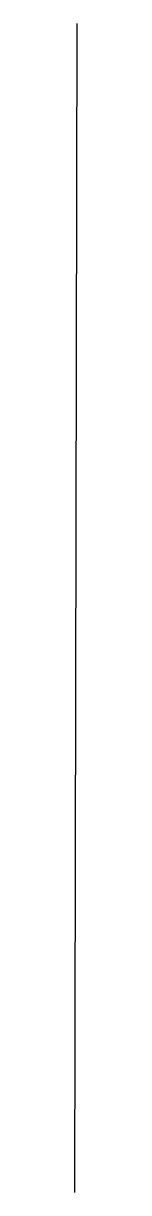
# Model space of a CAD drawing. Header units: inches. Extents: x 0 to 0.02, y 0 to 10.
import ezdxf

# ---------------------------------------------------------------- set-up
doc = ezdxf.new("R2010")
doc.units = ezdxf.units.IN
doc.header["$MEASUREMENT"] = 0

msp = doc.modelspace()

# ---------------------------------------------------------------- linework, layer by layer
msp.add_line((0, 0), (0.018, 10))

doc.saveas('drawing.dxf')
